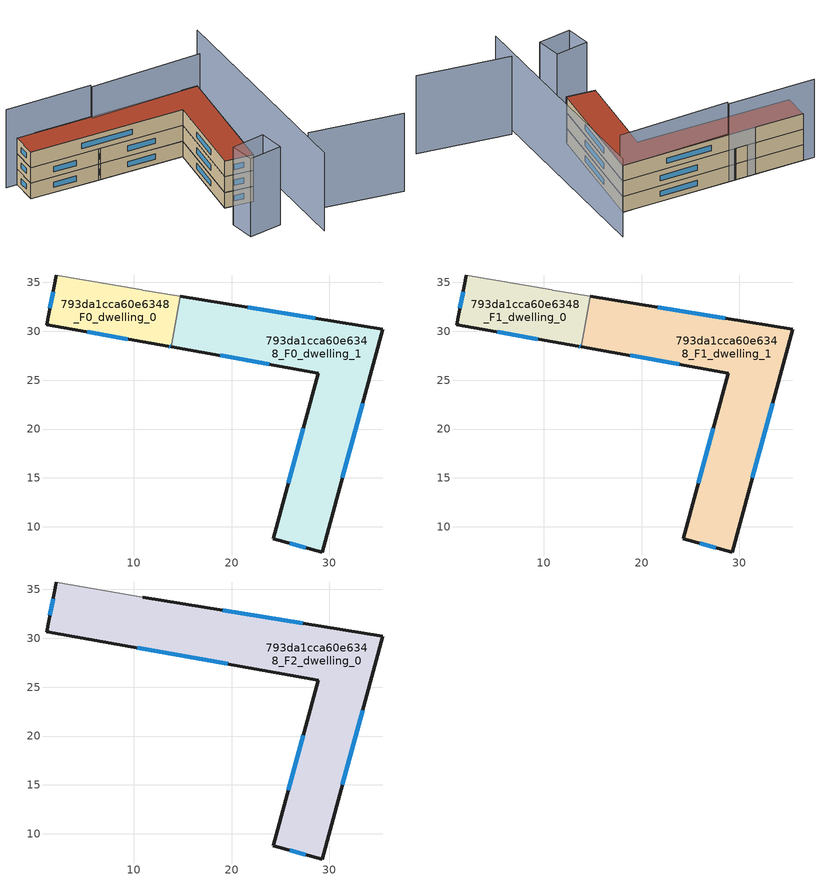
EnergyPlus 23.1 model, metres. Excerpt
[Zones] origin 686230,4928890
793da1cca60e6348_F0_dwelling_0
 floor ground (EU_floor_Construction): 13.82,28.42 14.74,33.59 14.44,33.64 10.93,34.21 10.79,34.23 2.06,35.77 1.08,30.7 13.52,28.47 z0
 wall outside (EU_wall_Construction): 13.82,28.42 13.52,28.47 1.08,30.7 2.06,35.77 z0:3
 wall adiabatic (EU_wall_Construction): 2.06,35.77 10.79,34.23 10.93,34.21 14.44,33.64 14.74,33.59 z0:3
 wall to 793da1cca60e6348_F0_dwelling_1 (EU_wall_Construction): 14.74,33.59 13.82,28.42 z0:3
 window (EU_Window_Construction): 9.38,29.22 5.23,29.96 / 1.41,32.39 1.73,34.08 / 13.72,28.44 13.62,28.46 z1:2
793da1cca60e6348_F0_dwelling_1
 floor ground (EU_floor_Construction): 29.28,7.42 35.47,30.22 14.74,33.59 13.82,28.42 28.87,25.74 24.27,8.78 z0
 wall outside (EU_wall_Construction): 14.74,33.59 35.47,30.22 29.28,7.42 24.27,8.78 28.87,25.74 13.82,28.42 z0:3
 window (EU_Window_Construction): 23.85,26.63 18.84,27.53 / 21.65,32.46 28.56,31.34 / 33.41,22.62 31.34,15.02 / 27.61,7.87 25.94,8.32 / 25.8,14.43 27.34,20.08 z1:2
793da1cca60e6348_F1_dwelling_0
 floor to 793da1cca60e6348_F0_dwelling_0 (EU_floor_Construction): 13.82,28.42 14.74,33.59 14.44,33.64 10.93,34.21 10.79,34.23 2.06,35.77 1.08,30.7 13.52,28.47 z3
 wall outside (EU_wall_Construction): 13.82,28.42 13.52,28.47 1.08,30.7 2.06,35.77 z3:6
 wall adiabatic (EU_wall_Construction): 2.06,35.77 10.79,34.23 10.93,34.21 14.44,33.64 14.74,33.59 z3:6
 wall to 793da1cca60e6348_F1_dwelling_1 (EU_wall_Construction): 14.74,33.59 13.82,28.42 z3:6
 window (EU_Window_Construction): 9.38,29.22 5.23,29.96 / 1.41,32.39 1.73,34.08 / 13.72,28.44 13.62,28.46 z4:5
793da1cca60e6348_F1_dwelling_1
 floor to 793da1cca60e6348_F0_dwelling_1 (EU_floor_Construction): 29.28,7.42 35.47,30.22 14.74,33.59 13.82,28.42 28.87,25.74 24.27,8.78 z3
 wall outside (EU_wall_Construction): 14.74,33.59 35.47,30.22 29.28,7.42 24.27,8.78 28.87,25.74 13.82,28.42 z3:6
 window (EU_Window_Construction): 23.85,26.63 18.84,27.53 / 21.65,32.46 28.56,31.34 / 33.41,22.62 31.34,15.02 / 27.61,7.87 25.94,8.32 / 25.8,14.43 27.34,20.08 z4:5
793da1cca60e6348_F2_dwelling_0
 floor to 793da1cca60e6348_F1_dwelling_0 (EU_floor_Construction): 13.82,28.42 14.74,33.59 10.93,34.21 2.06,35.77 1.08,30.7 13.52,28.47 z6
 floor to 793da1cca60e6348_F1_dwelling_1 (EU_floor_Construction): 29.28,7.42 35.47,30.22 14.74,33.59 13.82,28.42 28.87,25.74 24.27,8.78 z6
 wall outside (EU_wall_Construction): 10.93,34.21 35.47,30.22 29.28,7.42 24.27,8.78 28.87,25.74 1.08,30.7 2.06,35.77 z6:9
 wall adiabatic (EU_wall_Construction): 2.06,35.77 10.93,34.21 z6:9
 window (EU_Window_Construction): 1.41,32.39 1.73,34.08 / 19.11,32.88 27.29,31.55 / 33.41,22.62 31.34,15.02 / 27.61,7.87 25.94,8.32 / 25.8,14.43 27.34,20.08 / 19.61,27.39 10.34,29.04 z7:8
 roof outside (EU_roof_Construction): 35.47,30.22 29.28,7.42 24.27,8.78 28.87,25.74 1.08,30.7 2.06,35.77 10.93,34.21 z9
shading: 34.59,-0.36 50.73,-5.27 / 32.76,-6.93 40.16,36.23 / 35.93,30.15 15.67,32.96 / 15.74,33.43 0.02,35.98 / 28.27,-0.99 22.1,-0.97 / 22.1,-0.97 22.11,3.76 / 22.11,3.76 28.28,3.75 / 28.28,3.75 28.27,-0.99 z0:15
[Building]
EU S2 Campaign: North Axis=0; Terrain=City; Solar Distribution=FullExterior
[Site:Location]
Bologna: Latitude=44.5; Longitude=11.25; Time Zone=1; Elevation=37
[SizingPeriod:WeatherFileDays]
AnnualSizingPeriod: Begin Month=1; Begin Day of Month=1; End Month=12; End Day of Month=31; Day of Week for Start Day=Monday; Use Weather File Daylight Saving Period=No; Use Weather File Rain and Snow Indicators=No
[MATERIAL]
EU_InternalMass_Material: Roughness=MediumRough; Thickness=0.1; Conductivity=1; Density=1800; Specific Heat=900; Thermal Absorptance=0.9; Solar Absorptance=0.7; Visible Absorptance=0.7
[MATERIAL:NOMASS] Roughness=MediumRough; Thermal Absorptance=0.9; Solar Absorptance=0.7; Visible Absorptance=0.7
Name | Thermal Resistance
EU_wall_NoMass | 0.937881
EU_roof_NoMass | 0.548572
EU_floor_NoMass | 0.71348
[WINDOWMATERIAL:SIMPLEGLAZINGSYSTEM]
EU_Window_SimpleGlazing: UFactor=4.25633; Solar Heat Gain Coefficient=0.85; Visible Transmittance=0.85
[CONSTRUCTION]
EU_wall_Construction: EU_wall_NoMass
EU_roof_Construction: EU_roof_NoMass
EU_floor_Construction: EU_floor_NoMass
EU_InternalMass_Construction: EU_InternalMass_Material
EU_Window_Construction: EU_Window_SimpleGlazing
[ZONE] Type=1; Multiplier=1; Ceiling Height=autocalculate; Floor Area=autocalculate; Part of Total Floor Area=Yes
Name | Volume
793da1cca60e6348_F0_dwelling_0 | 200.785
793da1cca60e6348_F1_dwelling_0 | 200.784
793da1cca60e6348_F2_dwelling_0 | 814.698
793da1cca60e6348_F0_dwelling_1 | 613.931
793da1cca60e6348_F1_dwelling_1 | 613.93
[INTERNALMASS] Construction=EU_InternalMass_Construction
Name | Zone or ZoneList | Surface Area
793da1cca60e6348_F0_dwelling_0_EU_InternalMass | 793da1cca60e6348_F0_dwelling_0 | 66.9234
793da1cca60e6348_F0_dwelling_1_EU_InternalMass | 793da1cca60e6348_F0_dwelling_1 | 204.652
793da1cca60e6348_F1_dwelling_0_EU_InternalMass | 793da1cca60e6348_F1_dwelling_0 | 66.9234
793da1cca60e6348_F1_dwelling_1_EU_InternalMass | 793da1cca60e6348_F1_dwelling_1 | 204.652
793da1cca60e6348_F2_dwelling_0_EU_InternalMass | 793da1cca60e6348_F2_dwelling_0 | 271.573
[OTHEREQUIPMENT] Fuel Type=Electricity; Design Level Calculation Method=Watts/Area; Power per Zone Floor Area=1; Fraction Latent=0; Fraction Radiant=0; Fraction Lost=0; Carbon Dioxide Generation Rate=0; EndUse Subcategory=EU_Step8_InternalGains
Name | Zone or ZoneList or Space or SpaceList | Schedule
EU_Step8_InternalGain_793da1cca60e6348_F0_dwelling_0_f000 | 793da1cca60e6348_F0_dwelling_0 | EU_Step8_GainSchedule_793da1cca60e6348_F0_dwelling_0_f000
EU_Step8_InternalGain_793da1cca60e6348_F0_dwelling_1_f000 | 793da1cca60e6348_F0_dwelling_1 | EU_Step8_GainSchedule_793da1cca60e6348_F0_dwelling_1_f000
EU_Step8_InternalGain_793da1cca60e6348_F1_dwelling_0_f000 | 793da1cca60e6348_F1_dwelling_0 | EU_Step8_GainSchedule_793da1cca60e6348_F1_dwelling_0_f000
EU_Step8_InternalGain_793da1cca60e6348_F1_dwelling_1_f000 | 793da1cca60e6348_F1_dwelling_1 | EU_Step8_GainSchedule_793da1cca60e6348_F1_dwelling_1_f000
EU_Step8_InternalGain_793da1cca60e6348_F2_dwelling_0_f000 | 793da1cca60e6348_F2_dwelling_0 | EU_Step8_GainSchedule_793da1cca60e6348_F2_dwelling_0_f000
[ZONEVENTILATION:DESIGNFLOWRATE] Schedule=EU_AlwaysOn; Design Flow Rate Calculation Method=AirChanges/Hour; Air Changes per Hour=0.687892; Ventilation Type=Natural; Fan Pressure Rise=0; Fan Total Efficiency=1; Constant Term Coefficient=1; Temperature Term Coefficient=0; Velocity Term Coefficient=0; Velocity Squared Term Coefficient=0; Minimum Indoor Temperature=-100; Maximum Indoor Temperature=100; Delta Temperature=-100; Minimum Outdoor Temperature=-100; Maximum Outdoor Temperature=100; Maximum Wind Speed=40
Name | Zone or ZoneList or Space or SpaceList
EU_ConstantAir_793da1cca60e6348_F0_dwelling_0 | 793da1cca60e6348_F0_dwelling_0
EU_ConstantAir_793da1cca60e6348_F0_dwelling_1 | 793da1cca60e6348_F0_dwelling_1
EU_ConstantAir_793da1cca60e6348_F1_dwelling_0 | 793da1cca60e6348_F1_dwelling_0
EU_ConstantAir_793da1cca60e6348_F1_dwelling_1 | 793da1cca60e6348_F1_dwelling_1
EU_ConstantAir_793da1cca60e6348_F2_dwelling_0 | 793da1cca60e6348_F2_dwelling_0
[HVACTEMPLATE:THERMOSTAT] Constant Heating Setpoint=20; Constant Cooling Setpoint=50
EU_HeatOnly_793da1cca60e6348_F0_dwelling_0; EU_HeatOnly_793da1cca60e6348_F0_dwelling_1; EU_HeatOnly_793da1cca60e6348_F1_dwelling_0; EU_HeatOnly_793da1cca60e6348_F1_dwelling_1; EU_HeatOnly_793da1cca60e6348_F2_dwelling_0
[HVACTEMPLATE:ZONE:IDEALLOADSAIRSYSTEM] System Availability Schedule=EU_AlwaysOn; Maximum Heating Supply Air Temperature=50; Minimum Cooling Supply Air Temperature=13; Maximum Heating Supply Air Humidity Ratio=0.0156; Minimum Cooling Supply Air Humidity Ratio=0.0077; Heating Limit=NoLimit; Cooling Limit=NoLimit; Heating Availability Schedule=EU_AlwaysOn; Cooling Availability Schedule=EU_CoolingOff; Dehumidification Control Type=ConstantSensibleHeatRatio; Cooling Sensible Heat Ratio=0.7; Dehumidification Setpoint=60; Humidification Control Type=None; Humidification Setpoint=30; Outdoor Air Method=None; Outdoor Air Flow Rate per Person=0.00944; Outdoor Air Flow Rate per Zone Floor Area=0; Outdoor Air Flow Rate per Zone=0; Demand Controlled Ventilation Type=None; Outdoor Air Economizer Type=NoEconomizer; Heat Recovery Type=None; Sensible Heat Recovery Effectiveness=0.7; Latent Heat Recovery Effectiveness=0.65
Name | Template Thermostat
793da1cca60e6348_F0_dwelling_0 | EU_HeatOnly_793da1cca60e6348_F0_dwelling_0
793da1cca60e6348_F0_dwelling_1 | EU_HeatOnly_793da1cca60e6348_F0_dwelling_1
793da1cca60e6348_F1_dwelling_0 | EU_HeatOnly_793da1cca60e6348_F1_dwelling_0
793da1cca60e6348_F1_dwelling_1 | EU_HeatOnly_793da1cca60e6348_F1_dwelling_1
793da1cca60e6348_F2_dwelling_0 | EU_HeatOnly_793da1cca60e6348_F2_dwelling_0
[SIZING:ZONE] Zone Cooling Design Supply Air Temperature Input Method=SupplyAirTemperature; Zone Cooling Design Supply Air Temperature=13; Zone Heating Design Supply Air Temperature Input Method=SupplyAirTemperature; Zone Heating Design Supply Air Temperature=50; Zone Cooling Design Supply Air Humidity Ratio=0.008; Zone Heating Design Supply Air Humidity Ratio=0.008; Cooling Design Air Flow Method=DesignDay; Cooling Design Air Flow Rate=0; Cooling Minimum Air Flow per Zone Floor Area=0.000762; Cooling Minimum Air Flow=0; Cooling Minimum Air Flow Fraction=0.2; Heating Design Air Flow Method=DesignDay; Heating Design Air Flow Rate=0; Heating Maximum Air Flow per Zone Floor Area=0.002032; Heating Maximum Air Flow=0.141576; Heating Maximum Air Flow Fraction=0.3; Account for Dedicated Outdoor Air System=No; Dedicated Outdoor Air System Control Strategy=NeutralSupplyAir; Dedicated Outdoor Air Low Setpoint Temperature for Design=autosize; Dedicated Outdoor Air High Setpoint Temperature for Design=autosize; Zone Load Sizing Method=Sensible Load Only No Latent Load; Zone Latent Cooling Design Supply Air Humidity Ratio Input Method=HumidityRatioDifference; Zone Cooling Design Supply Air Humidity Ratio Difference=0.005; Zone Latent Heating Design Supply Air Humidity Ratio Input Method=HumidityRatioDifference; Zone Humidification Design Supply Air Humidity Ratio Difference=0.005
793da1cca60e6348_F0_dwelling_0; 793da1cca60e6348_F0_dwelling_1; 793da1cca60e6348_F1_dwelling_0; 793da1cca60e6348_F1_dwelling_1; 793da1cca60e6348_F2_dwelling_0
[SCHEDULE:CONSTANT]
Name | Hourly Value
EU_AlwaysOn | 1
EU_CoolingOff | 0
[SCHEDULE:FILE] Column Number=1; Rows to Skip at Top=0; Number of Hours of Data=8760; Column Separator=Comma; Interpolate to Timestep=No; Minutes per Item=60; Adjust Schedule for Daylight Savings=Yes
Name | File
EU_Step8_GainSchedule_793da1cca60e6348_F0_dwelling_0_f000 | ../../schedules/793da1cca60e6348/793da1cca60e6348_F0_dwelling_0_f000_gain.csv
EU_Step8_GainSchedule_793da1cca60e6348_F0_dwelling_1_f000 | ../../schedules/793da1cca60e6348/793da1cca60e6348_F0_dwelling_1_f000_gain.csv
EU_Step8_GainSchedule_793da1cca60e6348_F1_dwelling_0_f000 | ../../schedules/793da1cca60e6348/793da1cca60e6348_F1_dwelling_0_f000_gain.csv
EU_Step8_GainSchedule_793da1cca60e6348_F1_dwelling_1_f000 | ../../schedules/793da1cca60e6348/793da1cca60e6348_F1_dwelling_1_f000_gain.csv
EU_Step8_GainSchedule_793da1cca60e6348_F2_dwelling_0_f000 | ../../schedules/793da1cca60e6348/793da1cca60e6348_F2_dwelling_0_f000_gain.csv
